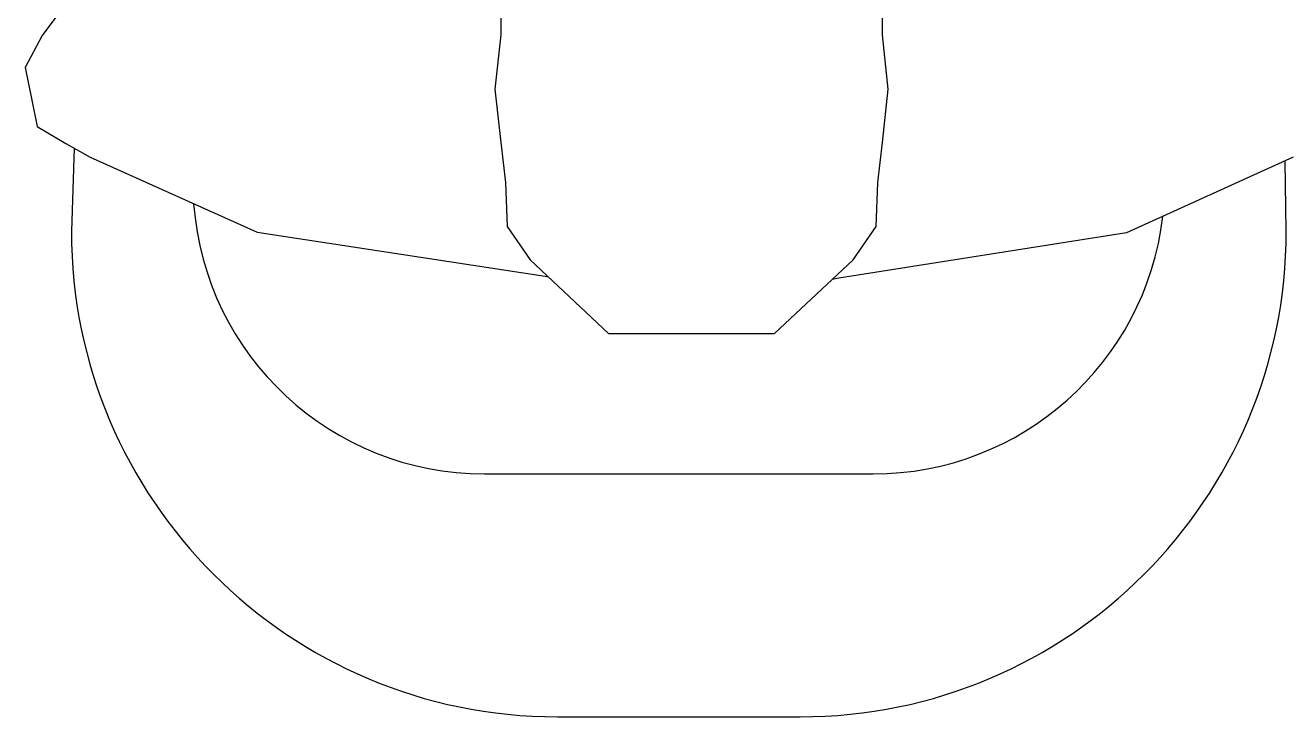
# Model space of a CAD drawing. Header units: millimetres. Extents: x -155 to 94595, y -3153 to 63413.
# Drawn here: x 88792 to 89311, y 35648 to 35933 of the extents above; entities that cross this region are included whole.
import ezdxf

# ---------------------------------------------------------------- set-up
doc = ezdxf.new("R2010")
doc.units = ezdxf.units.MM
doc.layers.add('int', color=185, linetype='Continuous')

msp = doc.modelspace()

# ---------------------------------------------------------------- linework, layer by layer
at = {"layer": 'int'}
for p, q in [((88988.031, 35950.842), (88988.031, 35928.702)), ((89145.018, 35928.702), (89145.018, 35950.842)), ((88806.893, 35938.766), (88799.189, 35928.495)), ((88988.031, 35928.702), (88985.584, 35906.45)), ((89147.465, 35906.45), (89145.018, 35928.702)), ((88799.189, 35928.495), (88792.264, 35915.3)), ((88792.264, 35915.3), (88794.817, 35902.538)), ((88985.584, 35906.45), (88988.031, 35884.424)), ((89145.018, 35884.424), (89147.465, 35906.45)), ((88794.817, 35902.538), (88797.114, 35891.052)), ((88797.114, 35891.052), (88809.025, 35884.068)), ((88809.025, 35884.068), (88818.968, 35878.386)), ((88812.405, 35882.26), (88811.261, 35847.99)), ((88988.031, 35884.424), (88989.867, 35867.904)), ((89143.182, 35867.904), (89145.018, 35884.424)), ((88818.968, 35878.386), (88887.677, 35847.537)), ((89314.08, 35878.386), (89245.515, 35847.22)), ((89311.261, 35847.99), (89310.741, 35876.869)), ((88989.867, 35867.904), (88990.558, 35849.914)), ((89142.491, 35849.914), (89143.182, 35867.904)), ((88887.677, 35847.537), (88887.677, 35847.537)), ((88887.677, 35847.537), (89006.193, 35829.385)), ((88990.558, 35849.914), (89000.107, 35836.12)), ((89245.515, 35847.22), (89127.085, 35828.521)), ((89132.942, 35836.12), (89142.491, 35849.914)), ((89245.515, 35847.22), (89245.515, 35847.22)), ((89000.107, 35836.12), (89032.369, 35805.857)), ((89100.68, 35805.857), (89132.942, 35836.12)), ((89006.193, 35829.385), (89007.5, 35829.185)), ((89127.085, 35828.521), (89124.386, 35828.094)), ((89032.369, 35805.857), (89032.369, 35805.857)), ((89032.369, 35805.857), (89066.524, 35805.857)), ((89066.524, 35805.857), (89100.68, 35805.857)), ((89100.68, 35805.857), (89100.68, 35805.857)), ((88981.261, 35747.99), (89141.261, 35747.99)), ((89011.261, 35647.99), (89111.261, 35647.99))]:
    msp.add_line(p, q, dxfattribs=at)
for centre, radius, start, end in [((88981.261, 35867.99), 120, 184.17464, 270), ((89141.261, 35867.99), 120, 270, 353.30773), ((89011.261, 35847.99), 200, 180, 270), ((89111.261, 35847.99), 200, 270, 360)]:
    msp.add_arc(centre, radius, start, end, dxfattribs=at)

doc.saveas('drawing.dxf')
